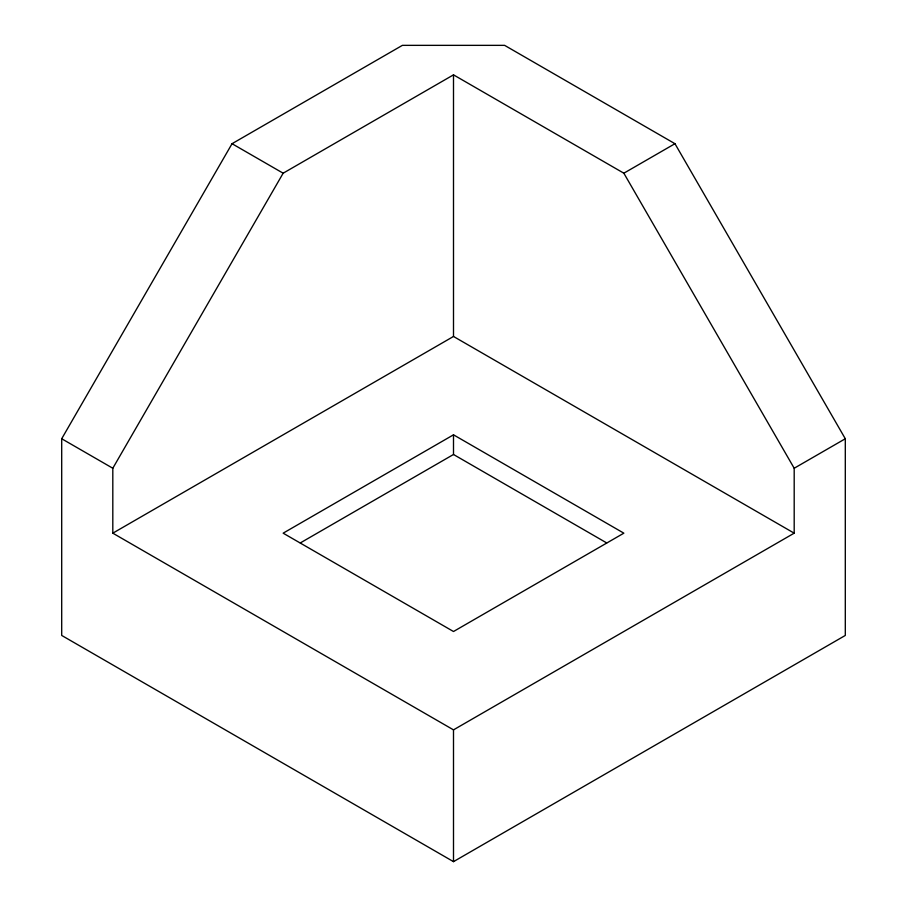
<?xml version="1.0" encoding="UTF-8"?>
<svg xmlns="http://www.w3.org/2000/svg" width="907" height="907" viewBox="0 0 907 907"><rect width="100%" height="100%" fill="white"/><g stroke="black" fill="none" stroke-linecap="round" stroke-linejoin="round"><path stroke-width="1.36" d="M61.699 438.75L232.045 143.703L402.391 45.35L504.609 45.35L674.955 143.703L845.301 438.75L845.301 635.444L453.5 861.65L61.699 635.444L61.699 438.75L112.808 468.25L112.808 533.169L453.5 729.863L794.192 533.169L794.192 468.25L623.846 173.203L453.5 74.85L283.154 173.203L112.808 468.25M623.846 173.203L674.955 143.703M112.808 533.169L453.5 336.463L794.192 533.169M453.5 434.816L283.154 533.169L453.5 631.51L623.846 533.169L453.5 434.816L453.5 454.486L300.308 542.93M794.192 468.25L845.301 438.75M232.045 143.703L283.154 173.203M453.5 454.486L606.692 542.93M453.5 74.85L453.5 336.463M453.5 729.863L453.5 861.65"/></g></svg>
